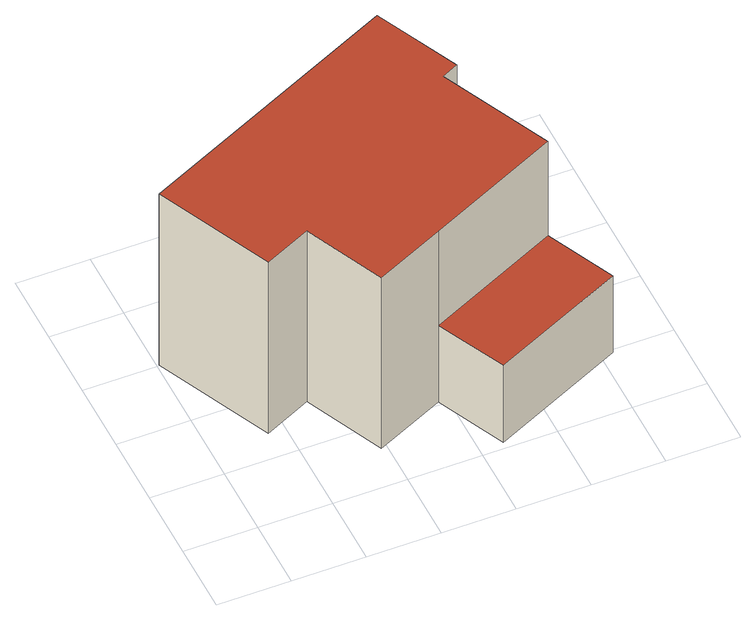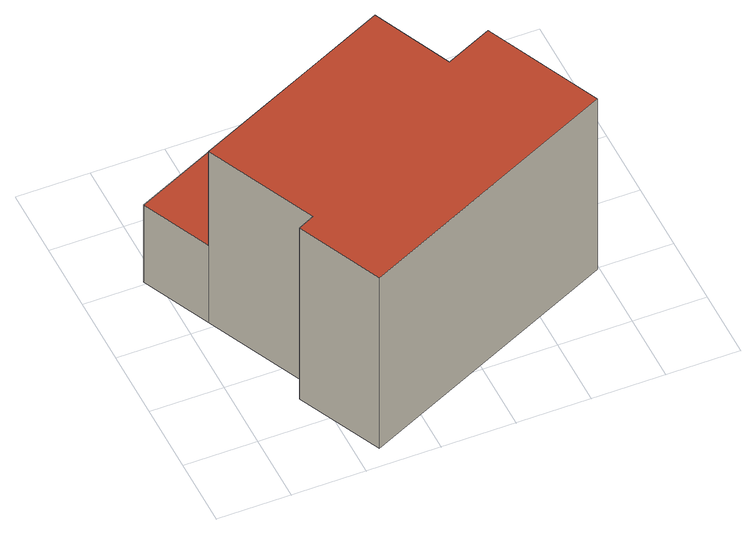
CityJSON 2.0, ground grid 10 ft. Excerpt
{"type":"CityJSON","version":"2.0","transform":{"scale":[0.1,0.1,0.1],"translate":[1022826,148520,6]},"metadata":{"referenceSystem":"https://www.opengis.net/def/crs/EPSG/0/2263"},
"CityObjects":{
"building1":{"type":"Building","attributes":{"name":"Bldg_1210010523","BIN":"4306555"},"geometry":[{"type":"MultiSurface","lod":"2","boundaries":[[[0,1,2,3]],[[4,5,6,7,8,9,10,11,12]],[[13,14,15,16,17,18,19,20,21,22,23]],[[12,11,23,22]],[[4,12,22,21]],[[5,4,21,20]],[[6,5,20,19]],[[7,6,19,18]],[[8,7,18,17]],[[9,8,17,16]],[[2,1,16,15]],[[3,2,15,14]],[[0,3,14,13]],[[11,10,13,23]],[[0,10,9,1]]],"semantics":{"surfaces":[{"type":"RoofSurface","BIN":"4306555"},{"type":"GroundSurface"},{"type":"WallSurface"}],"values":[0,0,1,2,2,2,2,2,2,2,2,2,2,2,2]}}]}
},
"vertices":[
[472,190,140],[288,105,140],[332,10,140],[516,95,140],[370,471,304],[3,302,304],[77,141,304],[142,171,304],[192,61,304],[288,105,304],[472,190,304],[401,343,304],[424,354,304],[472,190,6],[516,95,6],[332,10,6],[288,105,6],[192,61,6],[142,171,6],[77,141,6],[3,302,6],[370,471,6],[424,354,6],[401,343,6]
]}
